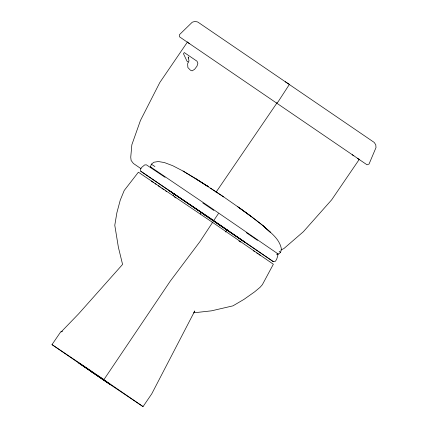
<?xml version="1.0" encoding="UTF-8"?>
<svg xmlns="http://www.w3.org/2000/svg" width="428" height="428" viewBox="0 0 428 428"><rect width="100%" height="100%" fill="white"/><g stroke="black" fill="none" stroke-linecap="round" stroke-linejoin="round"><path stroke-width="0.64" d="M276.461 254.195L278.382 254.141L280.565 252.376L281.426 249.273C279.842 238.674 269.87 232.163 262.615 225.347C254.516 218.895 246.244 212.673 237.754 206.735M151.041 167.257L150.506 166.861L151.346 164.175L153.919 162.239L158.28 161.522L164.389 162.554L172.757 165.716L183.056 171.045L208.393 186.72L206.858 185.725M200.325 214.021L201.219 212.443M218.414 213.588L213.706 220.607L169.52 190.851L244.677 242.098L212.234 219.687M225.604 232.008L227.102 229.387M187.534 41.901L159.804 82.54L140.438 120.493L131.856 144.755L130.738 157.194L131.118 160.441L133.392 163.464L141.031 168.696M194.141 311.894L194.799 310.947L151.763 393.819L143.043 406.6L105.352 381.3L52.002 344.615L60.723 331.834L62.558 331.202M173.206 195.601L174.571 193.606M216.006 192.263L277.044 102.816M359.397 159.184L331.668 199.823L303.393 231.692L283.93 248.529L280.993 249.995M61.076 332L78.677 313.788L122.574 264.434L118.385 247.266L114.784 225.267L116.887 212.727L120.247 200.165L124.227 190.471L138.399 172.195L217.515 225.765L273.353 264.231L262.364 284.69L260.053 287.327L254.649 291.832L243.96 299.391L232.944 305.854L211.507 310.83L193.488 312.836M203.139 214.005L273.396 261.685L275.327 261.321L276.579 259.491L277.82 255.73L277.264 254.088M52.002 344.615L89.709 369.92L143.043 406.6M195.767 178.604L183.056 171.045M285.203 81.727L289.424 84.37L278.125 101.768L276.884 103.052M187.357 42.169L359.22 159.446M165.085 177.32L146.408 164.844L144.675 164.919L141.62 167.45L140.373 169.279L140.742 171.211L218.441 223.839L273.396 261.685M204.894 215.097L140.742 171.211M259.347 254.735L260.208 255.27M91.111 371.595L110.515 384.628L78.661 362.912L93.63 373.173M95.551 374.372L103.929 379.609L170.216 281.207L199.887 241.681L212.593 222.405L212.058 222.068M208.393 186.72L195.291 178.337L223.726 196.928L239.915 208.249M210.437 188.085L223.726 196.928M151.346 164.175L154.936 166.578M256.704 252.964L258.293 254.029M150.506 166.861L208.431 206.061L278.382 254.141M253.526 250.829L254.596 251.552M352.207 154.733L353.806 155.824M357.546 158.376L367.058 164.801L369.048 164.031L375.998 147.59L375.768 144.76L374.19 142.412L197.784 22.026L195.002 21.4L192.263 22.213L179.466 34.663L179.482 36.797L189.625 43.758M202.797 202.936L213.818 210.448M238.963 240.953L240.606 242.066M188.069 61.969L187.031 61.258L183.478 53.725L184.27 52.564L196.992 61.193L197.875 63.274L196.982 66.158L194.59 69.325L192.129 70.839L190.514 70.251L187.876 67.554L187.63 63.751L188.994 60.872L188.186 56.908L188.646 58.074M161.838 188.299L164.015 189.786M165.647 190.899L166.733 191.648M174.351 196.853L175.983 197.971M246.223 232.602L257.49 240.338M155.032 183.601L156.076 184.318M158.162 185.763L160.249 187.202M151.282 180.969L153.449 182.499M279.131 251.348L280.565 252.376M239.696 208.142L238.813 207.484L251.118 216.381M238.813 207.484L250.375 215.937M250.958 216.279L262.615 225.347L270.694 232.565L262.615 225.347"/></g></svg>
